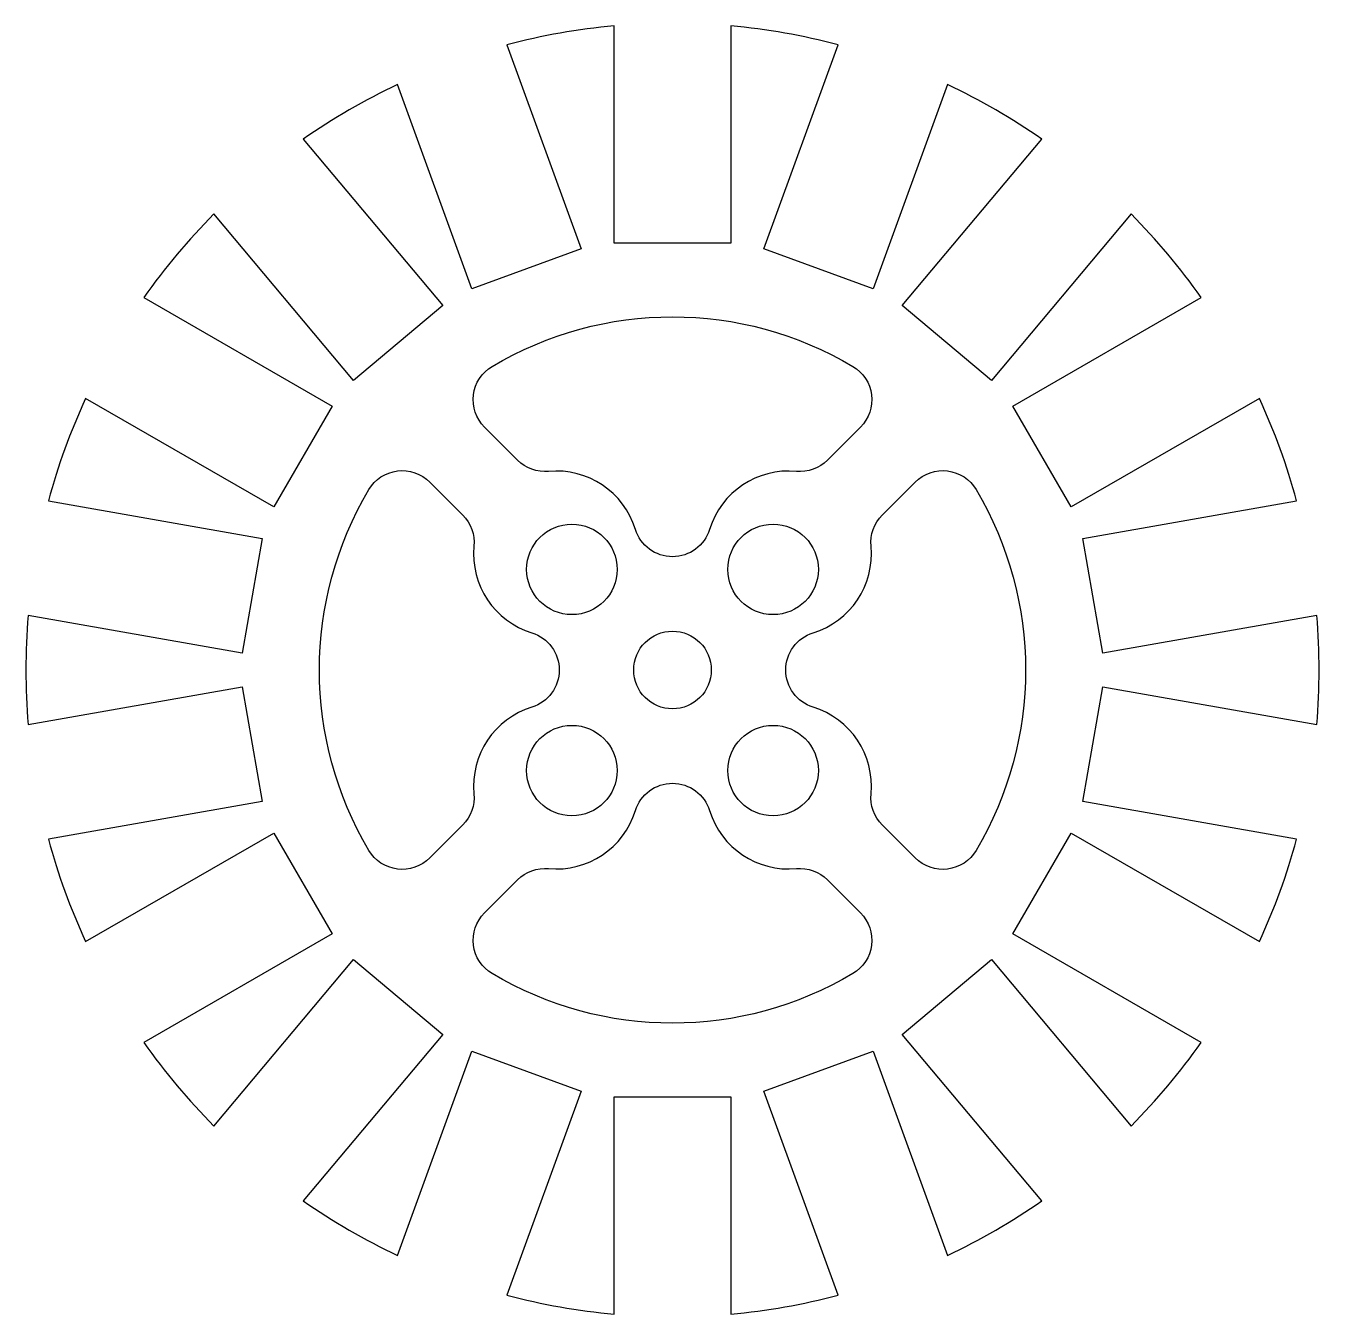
# Model space of a CAD drawing. Header units: millimetres. Extents: x -25 to 25, y -24.9 to 24.9.
import ezdxf

# ---------------------------------------------------------------- set-up
doc = ezdxf.new("R2010")
doc.units = ezdxf.units.MM
doc.layers.get('0').update_dxf_attribs({"linetype": 'CONTINUOUS'})

msp = doc.modelspace()

# ---------------------------------------------------------------- linework, layer by layer
for points in [[(-6.401, -24.167, 0.042231), (-2.25, -24.899), (-2.25, -16.5), (2.25, -16.5), (2.25, -24.899, 0.042231), (6.401, -24.167), (3.529, -16.274), (7.758, -14.735), (10.63, -22.627, 0.042231), (14.281, -20.52), (8.882, -14.086), (12.33, -11.193), (17.728, -17.627, 0.042231), (20.438, -14.398), (13.164, -10.199), (15.414, -6.301), (22.688, -10.501, 0.042231), (24.13, -6.539), (15.859, -5.081), (16.64, -0.649), (24.911, -2.108, 0.042231), (24.911, 2.108), (16.64, 0.649), (15.859, 5.081), (24.13, 6.539, 0.042231), (22.688, 10.501), (15.414, 6.301), (13.164, 10.199), (20.438, 14.398, 0.042231), (17.728, 17.627), (12.33, 11.193), (8.882, 14.086), (14.281, 20.52, 0.042231), (10.63, 22.627), (7.758, 14.735), (3.529, 16.274), (6.401, 24.167, 0.042231), (2.25, 24.899), (2.25, 16.5), (-2.25, 16.5), (-2.25, 24.899, 0.042231), (-6.401, 24.167), (-3.529, 16.274), (-7.758, 14.735), (-10.63, 22.627, 0.042231), (-14.281, 20.52), (-8.882, 14.086), (-12.33, 11.193), (-17.728, 17.627, 0.042231), (-20.438, 14.398), (-13.164, 10.199), (-15.414, 6.301), (-22.688, 10.501, 0.042231), (-24.13, 6.539), (-15.859, 5.081), (-16.64, 0.649), (-24.911, 2.108, 0.042231), (-24.911, -2.108), (-16.64, -0.649), (-15.859, -5.081), (-24.13, -6.539, 0.042231), (-22.688, -10.501), (-15.414, -6.301), (-13.164, -10.199), (-20.438, -14.398, 0.042231), (-17.728, -17.627), (-12.33, -11.193), (-8.882, -14.086), (-14.281, -20.52, 0.042231), (-10.63, -22.627), (-7.758, -14.735), (-3.529, -16.274)], [(4.788, 7.676, 0.354846), (1.433, 5.436, -0.737441), (-1.433, 5.436, 0.354846), (-4.788, 7.676, -0.223229), (-5.988, 8.109), (-7.267, 9.388, -0.489309), (-6.972, 11.738, -0.274585), (6.972, 11.738, -0.489309), (7.267, 9.388), (5.988, 8.109, -0.223229)], [(-7.676, 4.788, 0.354846), (-5.436, 1.433, -0.737441), (-5.436, -1.433, 0.354846), (-7.676, -4.788, -0.223229), (-8.109, -5.988), (-9.388, -7.267, -0.489309), (-11.738, -6.972, -0.274585), (-11.738, 6.972, -0.489309), (-9.388, 7.267), (-8.109, 5.988, -0.223229)], [(9.388, -7.267), (8.109, -5.988, -0.223229), (7.676, -4.788, 0.354846), (5.436, -1.433, -0.737441), (5.436, 1.433, 0.354846), (7.676, 4.788, -0.223229), (8.109, 5.988), (9.388, 7.267, -0.489309), (11.738, 6.972, -0.274585), (11.738, -6.972, -0.489309)], [(-4.788, -7.676, 0.354846), (-1.433, -5.436, -0.737441), (1.433, -5.436, 0.354846), (4.788, -7.676, -0.223229), (5.988, -8.109), (7.267, -9.388, -0.489309), (6.972, -11.738, -0.274585), (-6.972, -11.738, -0.489309), (-7.267, -9.388), (-5.988, -8.109, -0.223229)]]:
    msp.add_lwpolyline(points, format="xyb", close=True)
for centre, radius in [((-3.889, 3.889), 1.75), ((3.889, 3.889), 1.75), ((0, 0), 1.5), ((-3.889, -3.889), 1.75), ((3.889, -3.889), 1.75)]:
    msp.add_circle(centre, radius)

doc.saveas('drawing.dxf')
